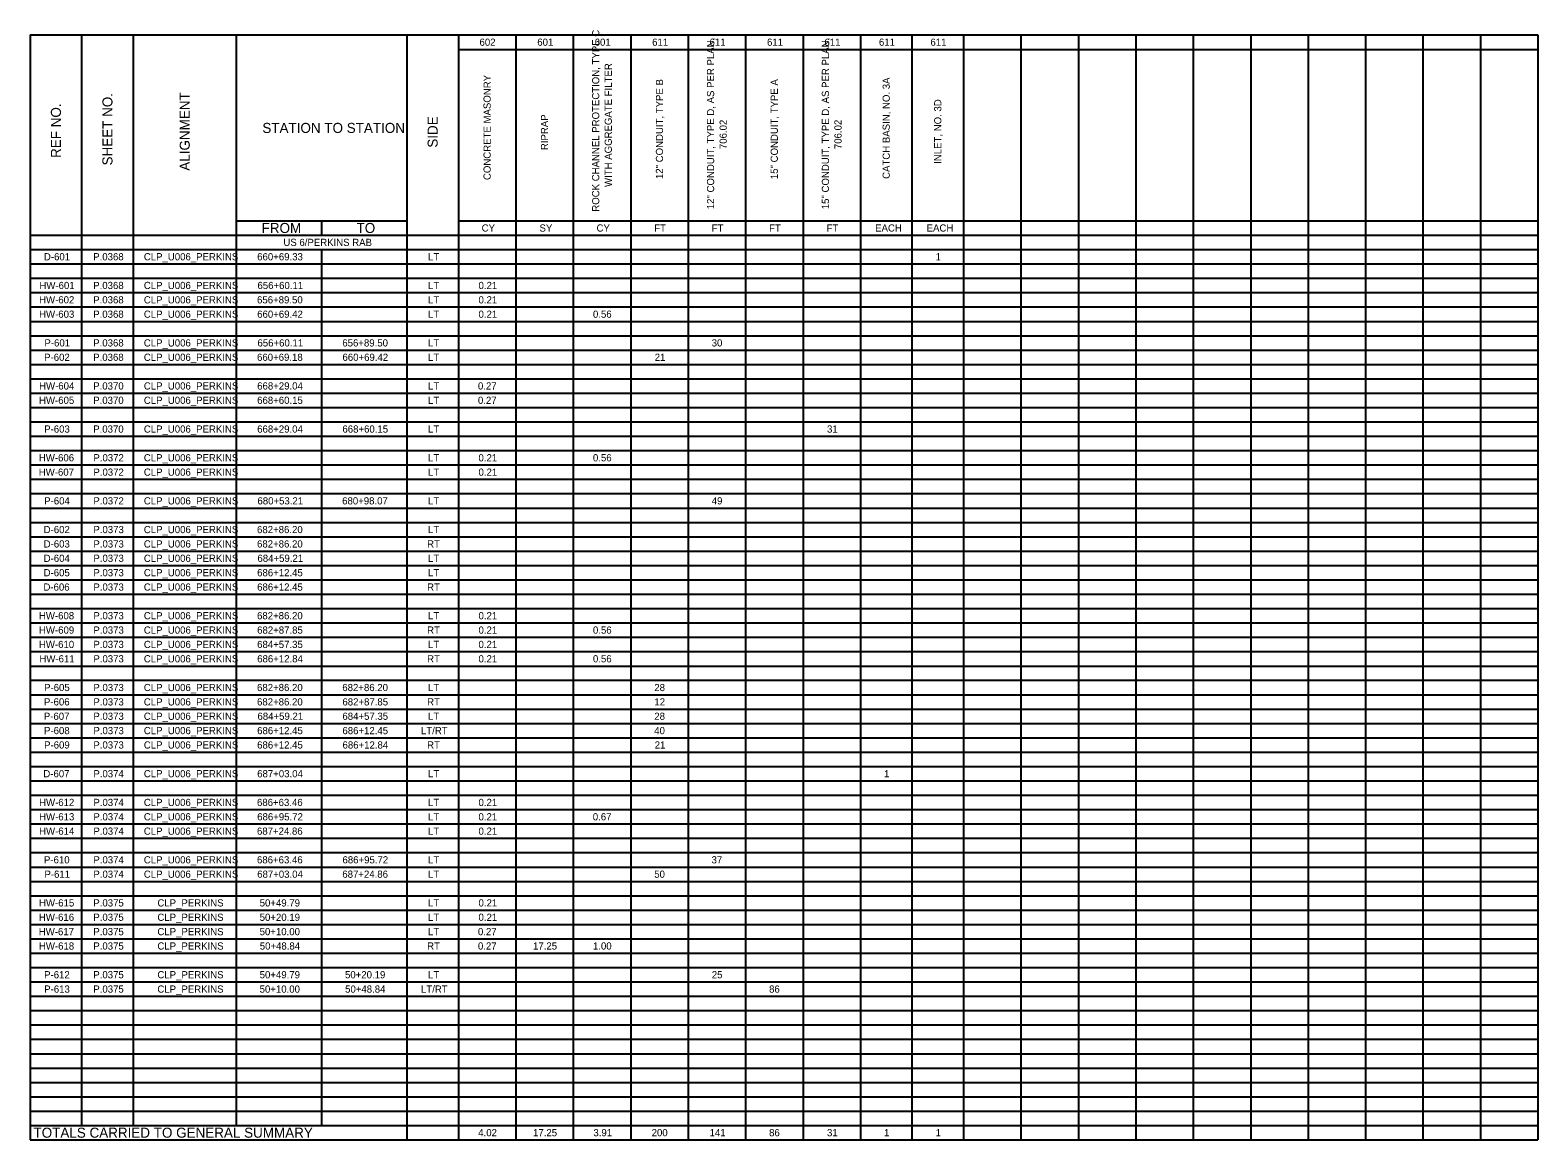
# Model space of a CAD drawing. Extents: x 0 to 34, y -41.8 to 22.
# Drawn here: x 2.44 to 31.1, y -41.8 to -20.7 of the extents above; entities that cross this region are included whole.
import ezdxf

# ---------------------------------------------------------------- set-up
doc = ezdxf.new("R2010")
doc.units = 0
doc.layers.add('Default', color=7, linetype='Continuous')

msp = doc.modelspace()

# ---------------------------------------------------------------- linework, layer by layer
at = {"layer": 'Default'}
for p, q in [((2.444, -20.796), (31.103, -20.796)), ((2.444, -20.796), (2.444, -41.796)), ((3.423, -20.796), (3.423, -41.524)), ((4.403, -20.796), (4.403, -41.524)), ((6.362, -20.796), (6.362, -41.524)), ((9.605, -20.796), (9.605, -41.796)), ((10.584, -20.796), (10.584, -41.796)), ((11.676, -20.796), (11.676, -41.796)), ((12.768, -20.796), (12.768, -41.796)), ((13.859, -20.796), (13.859, -41.796)), ((14.951, -20.796), (14.951, -41.796)), ((16.043, -20.796), (16.043, -41.796)), ((17.135, -20.796), (17.135, -41.796)), ((18.226, -20.796), (18.226, -41.796)), ((19.206, -20.796), (19.206, -41.796)), ((20.185, -20.796), (20.185, -41.796)), ((21.277, -20.796), (21.277, -41.796)), ((22.369, -20.796), (22.369, -41.796)), ((23.46, -20.796), (23.46, -41.796)), ((24.552, -20.796), (24.552, -41.796)), ((25.644, -20.796), (25.644, -41.796)), ((26.736, -20.796), (26.736, -41.796)), ((27.827, -20.796), (27.827, -41.796)), ((28.919, -20.796), (28.919, -41.796)), ((30.011, -20.796), (30.011, -41.796)), ((31.103, -20.796), (31.103, -41.796)), ((10.584, -21.069), (31.103, -21.069)), ((6.362, -24.328), (9.605, -24.328)), ((7.983, -24.328), (7.983, -24.601)), ((10.584, -24.328), (31.103, -24.328)), ((2.444, -24.601), (31.103, -24.601)), ((2.444, -24.874), (31.103, -24.874)), ((7.983, -24.874), (7.983, -41.524)), ((2.444, -25.147), (31.103, -25.147)), ((2.444, -25.42), (31.103, -25.42)), ((2.444, -25.693), (31.103, -25.693)), ((2.444, -25.966), (31.103, -25.966)), ((2.444, -26.239), (31.103, -26.239)), ((2.444, -26.512), (31.103, -26.512)), ((2.444, -26.785), (31.103, -26.785)), ((2.444, -27.058), (31.103, -27.058)), ((2.444, -27.331), (31.103, -27.331)), ((2.444, -27.604), (31.103, -27.604)), ((2.444, -27.877), (31.103, -27.877)), ((2.444, -28.15), (31.103, -28.15)), ((2.444, -28.422), (31.103, -28.422)), ((2.444, -28.695), (31.103, -28.695)), ((2.444, -28.968), (31.103, -28.968)), ((2.444, -29.241), (31.103, -29.241)), ((2.444, -29.514), (31.103, -29.514)), ((2.444, -29.787), (31.103, -29.787)), ((2.444, -30.06), (31.103, -30.06)), ((2.444, -30.333), (31.103, -30.333)), ((2.444, -30.606), (31.103, -30.606)), ((2.444, -30.879), (31.103, -30.879)), ((2.444, -31.152), (31.103, -31.152)), ((2.444, -31.425), (31.103, -31.425)), ((2.444, -31.698), (31.103, -31.698)), ((2.444, -31.971), (31.103, -31.971)), ((2.444, -32.244), (31.103, -32.244)), ((2.444, -32.517), (31.103, -32.517)), ((2.444, -32.79), (31.103, -32.79)), ((2.444, -33.062), (31.103, -33.062)), ((2.444, -33.335), (31.103, -33.335)), ((2.444, -33.608), (31.103, -33.608)), ((2.444, -33.881), (31.103, -33.881)), ((2.444, -34.154), (31.103, -34.154)), ((2.444, -34.427), (31.103, -34.427)), ((2.444, -34.7), (31.103, -34.7)), ((2.444, -34.973), (31.103, -34.973)), ((2.444, -35.246), (31.103, -35.246)), ((2.444, -35.519), (31.103, -35.519)), ((2.444, -35.792), (31.103, -35.792)), ((2.444, -36.065), (31.103, -36.065)), ((2.444, -36.338), (31.103, -36.338)), ((2.444, -36.611), (31.103, -36.611)), ((2.444, -36.884), (31.103, -36.884)), ((2.444, -37.157), (31.103, -37.157)), ((2.444, -37.429), (31.103, -37.429)), ((2.444, -37.702), (31.103, -37.702)), ((2.444, -37.975), (31.103, -37.975)), ((2.444, -38.248), (31.103, -38.248)), ((2.444, -38.521), (31.103, -38.521)), ((2.444, -38.794), (31.103, -38.794)), ((2.444, -39.067), (31.103, -39.067)), ((2.444, -39.34), (31.103, -39.34)), ((2.444, -39.613), (31.103, -39.613)), ((2.444, -39.886), (31.103, -39.886)), ((2.444, -40.159), (31.103, -40.159)), ((2.444, -40.432), (31.103, -40.432)), ((2.444, -40.705), (31.103, -40.705)), ((2.444, -40.978), (31.103, -40.978)), ((2.444, -41.251), (31.103, -41.251)), ((2.444, -41.524), (31.103, -41.524)), ((2.444, -41.796), (31.103, -41.796))]:
    msp.add_line(p, q, dxfattribs=at)

# ---------------------------------------------------------------- texts
for s, height, p in [('602', 0.1365, (10.986, -21.001)), ('601', 0.1365, (12.084, -21.001)), ('601', 0.1365, (13.175, -21.001)), ('611', 0.1365, (14.267, -21.001)), ('611', 0.1365, (15.359, -21.001)), ('611', 0.1365, (16.451, -21.001)), ('611', 0.1365, (17.542, -21.001)), ('611', 0.1365, (18.578, -21.001)), ('611', 0.1365, (19.557, -21.001)), ('STATION TO STATION', 0.19106, (6.858, -22.658)), ('FROM', 0.1911, (6.844, -24.56)), ('TO', 0.1911, (8.649, -24.56)), ('CY', 0.1365, (11.026, -24.533)), ('SY', 0.1365, (12.126, -24.533)), ('CY', 0.1365, (13.21, -24.533)), ('FT', 0.1365, (14.307, -24.533)), ('FT', 0.1365, (15.399, -24.533)), ('FT', 0.1365, (16.49, -24.533)), ('FT', 0.1365, (17.582, -24.533)), ('EACH', 0.1365, (18.506, -24.533)), ('EACH', 0.1365, (19.485, -24.533)), ('US 6/PERKINS RAB', 0.13647, (7.258, -24.806)), ('D-601', 0.1365, (2.706, -25.079)), ('P.0368', 0.1365, (3.643, -25.079)), ('CLP_U006_PERKINS', 0.13647, (4.605, -25.079)), ('660+69.33', 0.1365, (6.76, -25.079)), ('LT', 0.1365, (10.007, -25.079)), ('1', 0.136, (19.655, -25.079)), ('HW-601', 0.1365, (2.62, -25.625)), ('P.0368', 0.1365, (3.643, -25.625)), ('CLP_U006_PERKINS', 0.13647, (4.605, -25.625)), ('656+60.11', 0.1365, (6.765, -25.625)), ('LT', 0.1365, (10.007, -25.625)), ('0.21', 0.1365, (10.967, -25.625)), ('HW-602', 0.1365, (2.614, -25.898)), ('P.0368', 0.1365, (3.643, -25.898)), ('CLP_U006_PERKINS', 0.13647, (4.605, -25.898)), ('656+89.50', 0.1365, (6.757, -25.898)), ('LT', 0.1365, (10.007, -25.898)), ('0.21', 0.1365, (10.967, -25.898)), ('HW-603', 0.1365, (2.614, -26.171)), ('P.0368', 0.1365, (3.643, -26.171)), ('CLP_U006_PERKINS', 0.13647, (4.605, -26.171)), ('660+69.42', 0.1365, (6.76, -26.171)), ('LT', 0.1365, (10.007, -26.171)), ('0.21', 0.1365, (10.967, -26.171)), ('0.56', 0.1365, (13.142, -26.171)), ('P-601', 0.1365, (2.716, -26.717)), ('P.0368', 0.1365, (3.643, -26.717)), ('CLP_U006_PERKINS', 0.13647, (4.605, -26.717)), ('656+60.11', 0.1365, (6.765, -26.717)), ('656+89.50', 0.1365, (8.378, -26.717)), ('LT', 0.1365, (10.007, -26.717)), ('30', 0.1365, (15.399, -26.717)), ('P-602', 0.1365, (2.71, -26.99)), ('P.0368', 0.1365, (3.643, -26.99)), ('CLP_U006_PERKINS', 0.13647, (4.605, -26.99)), ('660+69.18', 0.1365, (6.757, -26.99)), ('660+69.42', 0.1365, (8.381, -26.99)), ('LT', 0.1365, (10.007, -26.99)), ('21', 0.1365, (14.316, -26.99)), ('HW-604', 0.1365, (2.614, -27.535)), ('P.0370', 0.1365, (3.643, -27.535)), ('CLP_U006_PERKINS', 0.13647, (4.605, -27.535)), ('668+29.04', 0.1365, (6.76, -27.535)), ('LT', 0.1365, (10.007, -27.535)), ('0.27', 0.1365, (10.956, -27.535)), ('HW-605', 0.1365, (2.613, -27.808)), ('P.0370', 0.1365, (3.643, -27.808)), ('CLP_U006_PERKINS', 0.13647, (4.605, -27.808)), ('668+60.15', 0.1365, (6.759, -27.808)), ('LT', 0.1365, (10.007, -27.808)), ('0.27', 0.1365, (10.956, -27.808)), ('P-603', 0.1365, (2.711, -28.354)), ('P.0370', 0.1365, (3.643, -28.354)), ('CLP_U006_PERKINS', 0.13647, (4.605, -28.354)), ('668+29.04', 0.1365, (6.76, -28.354)), ('668+60.15', 0.1365, (8.38, -28.354)), ('LT', 0.1365, (10.007, -28.354)), ('31', 0.1365, (17.591, -28.354)), ('HW-606', 0.1365, (2.61, -28.9)), ('P.0372', 0.1365, (3.646, -28.9)), ('CLP_U006_PERKINS', 0.13647, (4.605, -28.9)), ('LT', 0.1365, (10.007, -28.9)), ('0.21', 0.1365, (10.967, -28.9)), ('0.56', 0.1365, (13.142, -28.9)), ('HW-607', 0.1365, (2.608, -29.173)), ('P.0372', 0.1365, (3.646, -29.173)), ('CLP_U006_PERKINS', 0.13647, (4.605, -29.173)), ('LT', 0.1365, (10.007, -29.173)), ('0.21', 0.1365, (10.967, -29.173)), ('P-604', 0.1365, (2.711, -29.719)), ('P.0372', 0.1365, (3.646, -29.719)), ('CLP_U006_PERKINS', 0.13647, (4.605, -29.719)), ('680+53.21', 0.1365, (6.765, -29.719)), ('680+98.07', 0.1365, (8.375, -29.719)), ('LT', 0.1365, (10.007, -29.719)), ('49', 0.1365, (15.4, -29.719)), ('D-602', 0.1365, (2.701, -30.265)), ('P.0373', 0.1365, (3.646, -30.265)), ('CLP_U006_PERKINS', 0.13647, (4.605, -30.265)), ('682+86.20', 0.1365, (6.757, -30.265)), ('LT', 0.1365, (10.007, -30.265)), ('D-603', 0.1365, (2.701, -30.538)), ('P.0373', 0.1365, (3.646, -30.538)), ('CLP_U006_PERKINS', 0.13647, (4.605, -30.538)), ('682+86.20', 0.1365, (6.757, -30.538)), ('RT', 0.1365, (9.99, -30.538)), ('D-605', 0.1365, (2.7, -31.084)), ('D-604', 0.1365, (2.701, -30.811)), ('P.0373', 0.1365, (3.646, -30.811)), ('P.0373', 0.1365, (3.646, -31.084)), ('CLP_U006_PERKINS', 0.13647, (4.605, -30.811)), ('CLP_U006_PERKINS', 0.13647, (4.605, -31.084)), ('686+12.45', 0.1365, (6.759, -31.084)), ('684+59.21', 0.1365, (6.765, -30.811)), ('LT', 0.1365, (10.007, -30.811)), ('LT', 0.1365, (10.007, -31.084)), ('D-606', 0.1365, (2.697, -31.357)), ('P.0373', 0.1365, (3.646, -31.357)), ('CLP_U006_PERKINS', 0.13647, (4.605, -31.357)), ('686+12.45', 0.1365, (6.759, -31.357)), ('RT', 0.1365, (9.99, -31.357)), ('HW-608', 0.1365, (2.611, -31.902)), ('P.0373', 0.1365, (3.646, -31.902)), ('CLP_U006_PERKINS', 0.13647, (4.605, -31.902)), ('682+86.20', 0.1365, (6.757, -31.902)), ('LT', 0.1365, (10.007, -31.902)), ('0.21', 0.1365, (10.967, -31.902)), ('HW-609', 0.1365, (2.612, -32.175)), ('P.0373', 0.1365, (3.646, -32.175)), ('CLP_U006_PERKINS', 0.13647, (4.605, -32.175)), ('682+87.85', 0.1365, (6.759, -32.175)), ('RT', 0.1365, (9.99, -32.175)), ('0.21', 0.1365, (10.967, -32.175)), ('0.56', 0.1365, (13.142, -32.175)), ('HW-610', 0.1365, (2.611, -32.448)), ('P.0373', 0.1365, (3.646, -32.448)), ('CLP_U006_PERKINS', 0.13647, (4.605, -32.448)), ('684+57.35', 0.1365, (6.759, -32.448)), ('LT', 0.1365, (10.007, -32.448)), ('0.21', 0.1365, (10.967, -32.448)), ('HW-611', 0.1365, (2.62, -32.721)), ('P.0373', 0.1365, (3.646, -32.721)), ('CLP_U006_PERKINS', 0.13647, (4.605, -32.721)), ('686+12.84', 0.1365, (6.76, -32.721)), ('RT', 0.1365, (9.99, -32.721)), ('0.21', 0.1365, (10.967, -32.721)), ('0.56', 0.1365, (13.142, -32.721)), ('P-605', 0.1365, (2.709, -33.267)), ('P.0373', 0.1365, (3.646, -33.267)), ('CLP_U006_PERKINS', 0.13647, (4.605, -33.267)), ('682+86.20', 0.1365, (6.757, -33.267)), ('682+86.20', 0.1365, (8.378, -33.267)), ('LT', 0.1365, (10.007, -33.267)), ('28', 0.1365, (14.308, -33.267)), ('P-606', 0.1365, (2.707, -33.54)), ('P.0373', 0.1365, (3.646, -33.54)), ('CLP_U006_PERKINS', 0.13647, (4.605, -33.54)), ('682+86.20', 0.1365, (6.757, -33.54)), ('682+87.85', 0.1365, (8.38, -33.54)), ('RT', 0.1365, (9.99, -33.54)), ('12', 0.1365, (14.31, -33.54)), ('P-607', 0.1365, (2.704, -33.813)), ('P.0373', 0.1365, (3.646, -33.813)), ('CLP_U006_PERKINS', 0.13647, (4.605, -33.813)), ('684+59.21', 0.1365, (6.765, -33.813)), ('684+57.35', 0.1365, (8.38, -33.813)), ('LT', 0.1365, (10.007, -33.813)), ('28', 0.1365, (14.308, -33.813)), ('P-608', 0.1365, (2.708, -34.086)), ('P.0373', 0.1365, (3.646, -34.086)), ('CLP_U006_PERKINS', 0.13647, (4.605, -34.086)), ('686+12.45', 0.1365, (6.759, -34.086)), ('686+12.45', 0.1365, (8.38, -34.086)), ('LT/RT', 0.1365, (9.873, -34.086)), ('40', 0.1365, (14.307, -34.086)), ('P-609', 0.1365, (2.709, -34.359)), ('P.0373', 0.1365, (3.646, -34.359)), ('CLP_U006_PERKINS', 0.13647, (4.605, -34.359)), ('686+12.45', 0.1365, (6.759, -34.359)), ('686+12.84', 0.1365, (8.382, -34.359)), ('RT', 0.1365, (9.99, -34.359)), ('21', 0.1365, (14.316, -34.359)), ('D-607', 0.1365, (2.695, -34.905)), ('P.0374', 0.1365, (3.646, -34.905)), ('CLP_U006_PERKINS', 0.13647, (4.605, -34.905)), ('687+03.04', 0.1365, (6.76, -34.905)), ('LT', 0.1365, (10.007, -34.905)), ('1', 0.136, (18.676, -34.905)), ('HW-612', 0.1365, (2.614, -35.451)), ('P.0374', 0.1365, (3.646, -35.451)), ('CLP_U006_PERKINS', 0.13647, (4.605, -35.451)), ('686+63.46', 0.1365, (6.756, -35.451)), ('LT', 0.1365, (10.007, -35.451)), ('0.21', 0.1365, (10.967, -35.451)), ('HW-613', 0.1365, (2.614, -35.724)), ('P.0374', 0.1365, (3.646, -35.724)), ('CLP_U006_PERKINS', 0.13647, (4.605, -35.724)), ('686+95.72', 0.1365, (6.76, -35.724)), ('LT', 0.1365, (10.007, -35.724)), ('0.21', 0.1365, (10.967, -35.724)), ('0.67', 0.1365, (13.139, -35.724)), ('HW-614', 0.1365, (2.614, -35.997)), ('P.0374', 0.1365, (3.646, -35.997)), ('CLP_U006_PERKINS', 0.13647, (4.605, -35.997)), ('687+24.86', 0.1365, (6.756, -35.997)), ('LT', 0.1365, (10.007, -35.997)), ('0.21', 0.1365, (10.967, -35.997)), ('P-610', 0.1365, (2.707, -36.542)), ('P-611', 0.1365, (2.716, -36.815)), ('P.0374', 0.1365, (3.646, -36.542)), ('P.0374', 0.1365, (3.646, -36.815)), ('CLP_U006_PERKINS', 0.13647, (4.605, -36.542)), ('CLP_U006_PERKINS', 0.13647, (4.605, -36.815)), ('686+63.46', 0.1365, (6.756, -36.542)), ('687+03.04', 0.1365, (6.76, -36.815)), ('687+24.86', 0.1365, (8.378, -36.815)), ('686+95.72', 0.1365, (8.381, -36.542)), ('LT', 0.1365, (10.007, -36.542)), ('LT', 0.1365, (10.007, -36.815)), ('50', 0.1365, (14.307, -36.815)), ('37', 0.1365, (15.396, -36.542)), ('HW-615', 0.1365, (2.613, -37.361)), ('P.0375', 0.1365, (3.645, -37.361)), ('CLP_PERKINS', 0.13647, (4.863, -37.361)), ('50+49.79', 0.1365, (6.807, -37.361)), ('LT', 0.1365, (10.007, -37.361)), ('0.21', 0.1365, (10.967, -37.361)), ('HW-616', 0.1365, (2.61, -37.634)), ('P.0375', 0.1365, (3.645, -37.634)), ('CLP_PERKINS', 0.13647, (4.863, -37.634)), ('50+20.19', 0.1365, (6.807, -37.634)), ('LT', 0.1365, (10.007, -37.634)), ('0.21', 0.1365, (10.967, -37.634)), ('HW-617', 0.1365, (2.608, -37.907)), ('P.0375', 0.1365, (3.645, -37.907)), ('CLP_PERKINS', 0.13647, (4.863, -37.907)), ('50+10.00', 0.1365, (6.806, -37.907)), ('LT', 0.1365, (10.007, -37.907)), ('0.27', 0.1365, (10.956, -37.907)), ('HW-618', 0.1365, (2.611, -38.18)), ('P.0375', 0.1365, (3.645, -38.18)), ('CLP_PERKINS', 0.13647, (4.863, -38.18)), ('50+48.84', 0.1365, (6.809, -38.18)), ('RT', 0.1365, (9.99, -38.18)), ('0.27', 0.1365, (10.956, -38.18)), ('17.25', 0.1365, (12.003, -38.18)), ('1.00', 0.1365, (13.142, -38.18)), ('P-612', 0.1365, (2.71, -38.726)), ('P.0375', 0.1365, (3.645, -38.726)), ('CLP_PERKINS', 0.13647, (4.863, -38.726)), ('50+49.79', 0.1365, (6.807, -38.726)), ('50+20.19', 0.1365, (8.429, -38.726)), ('LT', 0.1365, (10.007, -38.726)), ('25', 0.1365, (15.401, -38.726)), ('P-613', 0.1365, (2.711, -38.999)), ('P.0375', 0.1365, (3.645, -38.999)), ('CLP_PERKINS', 0.13647, (4.863, -38.999)), ('50+10.00', 0.1365, (6.806, -38.999)), ('50+48.84', 0.1365, (8.431, -38.999)), ('LT/RT', 0.1365, (9.873, -38.999)), ('86', 0.1365, (16.49, -38.999)), ('TOTALS CARRIED TO GENERAL SUMMARY', 0.19106, (2.508, -41.756)), ('4.02', 0.1365, (10.962, -41.728)), ('17.25', 0.1365, (12.003, -41.728)), ('3.91', 0.1365, (13.151, -41.728)), ('200', 0.1365, (14.258, -41.728)), ('141', 0.1365, (15.359, -41.728)), ('86', 0.1365, (16.49, -41.728)), ('31', 0.1365, (17.591, -41.728)), ('1', 0.136, (18.676, -41.728)), ('1', 0.136, (19.655, -41.728))]:
    msp.add_text(s, height=height, dxfattribs=at).set_placement(p)
for s, height, p in [('ROCK CHANNEL PROTECTION, TYPE C ', 0.13647, (13.262, -24.155)), ('12" CONDUIT, TYPE D, AS PER PLAN, ', 0.13647, (15.446, -24.108)), ('15" CONDUIT, TYPE D, AS PER PLAN, ', 0.13647, (17.629, -24.108)), ('WITH AGGREGATE FILTER', 0.13647, (13.501, -23.685)), ('CONCRETE MASONRY', 0.13647, (11.198, -23.553)), ('12" CONDUIT, TYPE B', 0.13647, (14.474, -23.535)), ('15" CONDUIT, TYPE A', 0.13647, (16.657, -23.536)), ('CATCH BASIN, NO. 3A', 0.13647, (18.784, -23.531)), ('SHEET NO.', 0.1911, (4.009, -23.276)), ('ALIGNMENT', 0.1911, (5.478, -23.376)), ('INLET, NO. 3D', 0.13647, (19.764, -23.245)), ('REF NO.', 0.1911, (3.029, -23.133)), ('SIDE', 0.1911, (10.19, -22.938)), ('RIPRAP', 0.1365, (12.29, -22.985)), ('706.02', 0.1365, (15.685, -22.965)), ('706.02', 0.1365, (17.868, -22.965))]:
    msp.add_text(s, height=height, rotation=90, dxfattribs=at).set_placement(p)

doc.saveas('drawing.dxf')
